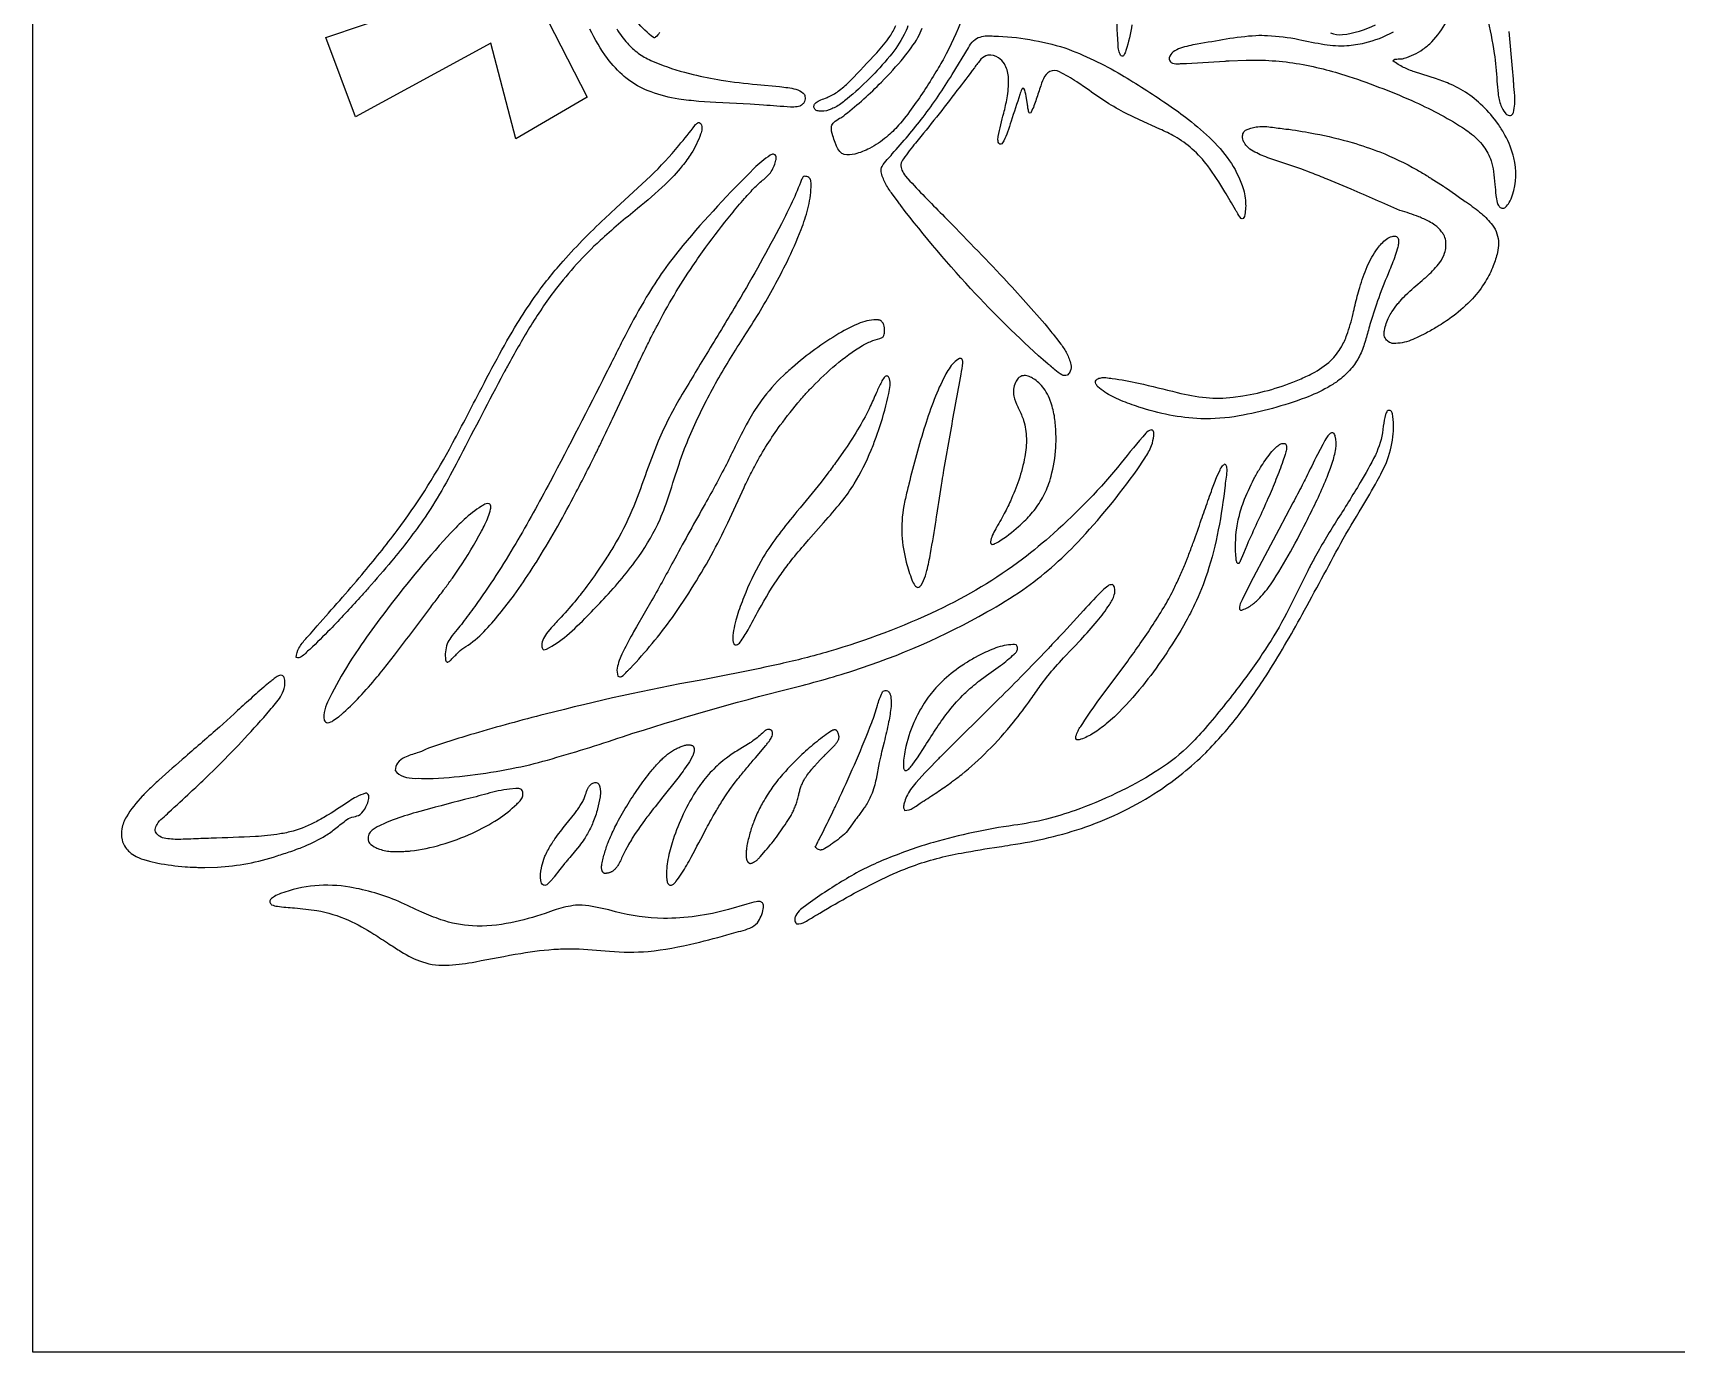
# Model space of a CAD drawing. Header units: millimetres. Extents: x 0 to 1000, y 0 to 780.
# Drawn here: x 0 to 333, y 0 to 267.4 of the extents above; entities that cross this region are included whole.
import ezdxf

# ---------------------------------------------------------------- set-up
doc = ezdxf.new("R2010")
doc.units = ezdxf.units.MM
doc.layers.add('Default', color=70, linetype='Continuous')

msp = doc.modelspace()

# ---------------------------------------------------------------- linework, layer by layer
at = {"layer": 'Default'}
for points in [[(0, 780), (1000, 780), (1000, 0), (0, 0)], [(163.06, 125.77), (163.03, 125.83), (162.99, 125.88), (162.95, 125.92), (162.91, 125.97), (162.87, 126), (162.83, 126.04), (162.78, 126.07), (162.74, 126.09), (162.69, 126.11), (162.64, 126.12), (162.61, 126.13), (162.53, 126.13), (162.46, 126.13), (162.38, 126.12), (162.3, 126.1), (162.23, 126.08), (162.15, 126.06), (162.08, 126.03), (162.01, 125.99), (161.94, 125.95), (161.88, 125.91), (161.2, 125.48), (160.8, 125.2), (160.41, 124.91), (160.02, 124.62), (159.63, 124.33), (159.24, 124.02), (158.86, 123.72), (158.48, 123.41), (158.1, 123.09), (157.72, 122.77), (157.34, 122.45), (156.96, 122.12), (156.59, 121.79), (156.22, 121.45), (155.85, 121.1), (155.48, 120.76), (155.12, 120.41), (154.75, 120.05), (154.61, 119.91), (154.2, 119.49), (153.78, 119.06), (153.37, 118.63), (152.96, 118.2), (152.8, 118.03), (152.51, 117.71), (152.22, 117.38), (151.93, 117.05), (151.65, 116.71), (151.36, 116.37), (151.08, 116.03), (150.81, 115.68), (150.53, 115.33), (150.26, 114.97), (150.24, 114.95), (150, 114.62), (149.76, 114.28), (149.53, 113.95), (149.29, 113.61), (149.07, 113.26), (148.84, 112.91), (148.62, 112.56), (148.39, 112.2), (148.18, 111.84), (147.96, 111.48), (147.95, 111.46), (147.78, 111.15), (147.61, 110.83), (147.45, 110.52), (147.29, 110.2), (147.13, 109.88), (146.98, 109.55), (146.82, 109.22), (146.68, 108.89), (146.53, 108.56), (146.39, 108.22), (146.25, 107.88), (146.12, 107.54), (146.02, 107.29), (145.91, 107), (145.8, 106.7), (145.7, 106.4), (145.6, 106.1), (145.5, 105.8), (145.41, 105.49), (145.32, 105.18), (145.23, 104.87), (145.15, 104.56), (145.07, 104.25), (144.99, 103.93), (144.92, 103.62), (144.85, 103.3), (144.79, 102.98), (144.73, 102.67), (144.69, 102.45), (144.66, 102.24), (144.63, 102.02), (144.61, 101.81), (144.58, 101.59), (144.57, 101.37), (144.55, 101.16), (144.54, 100.94), (144.54, 100.72), (144.54, 100.72), (144.54, 100.61), (144.54, 100.5), (144.55, 100.39), (144.56, 100.28), (144.58, 100.17), (144.6, 100.06), (144.62, 99.96), (144.65, 99.85), (144.68, 99.75), (144.7, 99.7), (144.73, 99.62), (144.76, 99.55), (144.8, 99.49), (144.84, 99.43), (144.88, 99.37), (144.92, 99.31), (144.97, 99.26), (145.02, 99.21), (145.07, 99.17), (145.12, 99.14), (145.18, 99.1), (145.23, 99.08), (145.28, 99.06), (145.38, 99.06), (145.47, 99.07), (145.56, 99.08), (145.65, 99.1), (145.74, 99.13), (145.83, 99.16), (145.92, 99.2), (146.01, 99.24), (146.1, 99.28), (146.19, 99.33), (146.21, 99.35), (146.33, 99.43), (146.46, 99.52), (146.58, 99.61), (146.71, 99.71), (146.83, 99.81), (146.94, 99.92), (147.06, 100.03), (147.17, 100.15), (147.29, 100.27), (147.39, 100.4), (147.4, 100.41), (148.5, 101.65), (148.82, 102.03), (149.14, 102.41), (149.45, 102.8), (149.76, 103.19), (150.07, 103.59), (150.38, 103.99), (150.68, 104.39), (150.98, 104.8), (151.28, 105.21), (151.58, 105.63), (151.87, 106.05), (152.16, 106.47), (152.45, 106.9), (152.73, 107.33), (153.01, 107.77), (153.28, 108.19), (153.41, 108.39), (153.53, 108.59), (153.65, 108.79), (153.76, 109), (153.88, 109.22), (153.99, 109.43), (154.09, 109.65), (154.2, 109.87), (154.3, 110.1), (154.39, 110.32), (154.49, 110.55), (154.58, 110.79), (154.67, 111.02), (154.75, 111.26), (154.83, 111.5), (154.91, 111.74), (154.98, 111.99), (155.05, 112.24), (155.12, 112.48), (155.18, 112.73), (155.18, 112.74), (155.22, 112.95), (155.26, 113.16), (155.31, 113.37), (155.36, 113.57), (155.41, 113.77), (155.47, 113.97), (155.53, 114.17), (155.59, 114.36), (155.66, 114.56), (155.73, 114.75), (155.8, 114.94), (155.88, 115.12), (155.96, 115.31), (156.05, 115.49), (156.13, 115.66), (156.22, 115.84), (156.32, 116.01), (156.41, 116.17), (156.51, 116.34), (156.61, 116.5), (156.7, 116.62), (156.88, 116.88), (157.07, 117.14), (157.26, 117.4), (157.45, 117.65), (157.65, 117.89), (157.84, 118.13), (158.04, 118.37), (158.24, 118.6), (158.45, 118.83), (158.66, 119.06), (158.76, 119.17), (159.85, 120.32), (160.01, 120.49), (160.17, 120.66), (160.33, 120.81), (160.41, 120.89), (160.53, 121.03), (160.66, 121.16), (160.79, 121.29), (160.92, 121.42), (160.96, 121.45), (162.18, 122.66), (162.29, 122.77), (162.39, 122.88), (162.5, 122.99), (162.6, 123.11), (162.7, 123.23), (162.8, 123.35), (162.89, 123.48), (162.98, 123.62), (163.07, 123.75), (163.16, 123.89), (163.24, 124.04), (163.27, 124.09), (163.3, 124.16), (163.32, 124.23), (163.34, 124.3), (163.35, 124.38), (163.37, 124.45), (163.37, 124.53), (163.38, 124.61), (163.38, 124.68), (163.38, 124.76), (163.37, 124.84), (163.36, 124.91), (163.35, 124.98), (163.32, 125.08), (163.3, 125.19), (163.27, 125.29), (163.23, 125.38), (163.2, 125.48), (163.16, 125.57), (163.11, 125.67), (163.07, 125.75)], [(116.25, 97.05), (116.2, 97.03), (116.14, 97.02), (116.09, 97.01), (116.04, 97), (115.99, 97.01), (115.93, 97.01), (115.88, 97.02), (115.83, 97.04), (115.78, 97.07), (115.73, 97.09), (115.68, 97.13), (115.64, 97.16), (115.59, 97.21), (115.55, 97.25), (115.51, 97.3), (115.47, 97.36), (115.44, 97.41), (115.41, 97.48), (115.38, 97.54), (115.38, 97.55), (115.35, 97.64), (115.32, 97.72), (115.3, 97.81), (115.29, 97.9), (115.27, 98), (115.26, 98.09), (115.25, 98.19), (115.25, 98.28), (115.25, 98.37), (115.26, 98.47), (115.27, 98.56), (115.28, 98.66), (115.29, 98.75), (115.31, 98.84), (115.32, 98.88), (115.38, 99.19), (115.45, 99.5), (115.52, 99.8), (115.59, 100.1), (115.66, 100.4), (115.74, 100.7), (115.82, 101), (115.91, 101.3), (115.99, 101.59), (116.09, 101.88), (116.18, 102.17), (116.28, 102.46), (116.38, 102.74), (116.49, 103.02), (116.6, 103.3), (116.76, 103.69), (116.92, 104.08), (117.08, 104.47), (117.25, 104.86), (117.42, 105.24), (117.6, 105.62), (117.78, 105.99), (117.96, 106.37), (118.14, 106.74), (118.33, 107.1), (118.43, 107.3), (118.7, 107.79), (118.97, 108.28), (119.24, 108.76), (119.51, 109.24), (119.79, 109.72), (120.07, 110.19), (120.35, 110.66), (120.64, 111.13), (120.93, 111.59), (121.22, 112.05), (121.52, 112.5), (121.81, 112.96), (122.11, 113.4), (122.42, 113.85), (122.72, 114.29), (123.03, 114.73), (123.34, 115.16), (123.65, 115.59), (123.97, 116.01), (124.29, 116.44), (124.61, 116.85), (124.93, 117.27), (125.26, 117.68), (125.33, 117.77), (125.54, 118.03), (125.75, 118.28), (125.96, 118.54), (126.17, 118.79), (126.39, 119.03), (126.61, 119.27), (126.83, 119.51), (127.06, 119.74), (127.28, 119.97), (127.51, 120.19), (127.69, 120.36), (127.88, 120.53), (128.07, 120.7), (128.26, 120.86), (128.45, 121.02), (128.64, 121.17), (128.84, 121.32), (129.04, 121.47), (129.24, 121.61), (129.44, 121.74), (129.64, 121.87), (129.84, 121.99), (130.05, 122.11), (130.25, 122.23), (130.36, 122.29), (130.56, 122.39), (130.77, 122.49), (130.98, 122.58), (131.18, 122.66), (131.39, 122.74), (131.6, 122.82), (131.81, 122.89), (132, 122.95), (132.11, 122.99), (132.22, 123.02), (132.34, 123.04), (132.45, 123.06), (132.56, 123.08), (132.67, 123.09), (132.79, 123.09), (132.9, 123.09), (133.01, 123.08), (133.13, 123.07), (133.24, 123.06), (133.35, 123.03), (133.46, 123), (133.58, 122.97), (133.69, 122.93), (133.71, 122.93), (133.75, 122.89), (133.79, 122.84), (133.83, 122.79), (133.87, 122.74), (133.9, 122.69), (133.93, 122.63), (133.96, 122.57), (133.98, 122.5), (134, 122.44), (134.02, 122.37), (134.03, 122.3), (134.04, 122.23), (134.05, 122.16), (134.05, 122.08), (134.05, 122.05), (134.03, 121.94), (134.02, 121.82), (134, 121.71), (133.98, 121.6), (133.95, 121.49), (133.92, 121.38), (133.89, 121.27), (133.85, 121.17), (133.81, 121.06), (133.77, 120.96), (133.72, 120.87), (133.67, 120.78), (133.66, 120.76), (133.05, 119.65), (132.8, 119.27), (132.54, 118.89), (132.29, 118.52), (132.03, 118.15), (131.77, 117.78), (131.51, 117.42), (131.24, 117.06), (130.97, 116.7), (130.7, 116.35), (130.43, 116.01), (127.69, 112.56), (126.09, 110.53), (125.81, 110.18), (125.52, 109.82), (125.25, 109.46), (124.97, 109.1), (124.89, 108.99), (124.68, 108.72), (124.46, 108.44), (124.25, 108.16), (124.04, 107.87), (124.01, 107.83), (123.74, 107.46), (123.47, 107.09), (123.2, 106.72), (122.93, 106.34), (122.72, 106.03), (122.09, 105.1), (121.47, 104.16), (121.29, 103.84), (121.1, 103.52), (120.92, 103.2), (120.73, 102.88), (120.69, 102.79), (120.14, 101.72), (119.33, 100.11), (119.2, 99.85), (119.08, 99.6), (118.94, 99.35), (118.81, 99.11), (118.67, 98.86), (118.53, 98.62), (118.48, 98.53), (118.4, 98.42), (118.33, 98.31), (118.25, 98.21), (118.16, 98.1), (118.08, 98.01), (117.99, 97.91), (117.9, 97.82), (117.81, 97.74), (117.72, 97.66), (117.62, 97.58), (117.52, 97.51), (117.43, 97.44), (117.32, 97.38), (117.22, 97.33), (117.12, 97.28), (117.02, 97.23), (116.91, 97.19), (116.8, 97.15), (116.7, 97.12), (116.59, 97.09), (116.48, 97.07), (116.37, 97.06), (116.26, 97.05)]]:
    msp.add_lwpolyline(points, close=True, dxfattribs=at)
for points in [[(107.85, 285.96, 0.004901), (107.51, 282.01, -0.002714), (107.14, 278.04, -0.001975), (108.88, 271.94, -0.016941), (109.12, 271.23), (104.37, 269.91), (112.37, 254.36), (97.88, 245.92), (92.81, 265.33), (65.41, 250.39), (59.39, 266.45), (89.88, 276.82), (81.8, 295.21), (96.29, 302.02), (101.92, 282.3)], [(201.58, 252.89), (201.32, 254.56, 0.054003), (200.86, 256.14, 0.327702), (200.5, 256.05, 0.049969), (200.44, 255.97, 0.056741), (200.05, 254.89, 0.008587), (198.27, 249.48, -0.010571), (197.55, 247.29, -0.034501), (196.77, 245.52, -0.020786), (196.51, 245.1, -0.151836), (196.16, 244.82, -0.266908), (195.77, 245.01, -0.11452), (195.61, 245.5, -0.099046), (195.65, 246.38, -0.017962), (196.77, 251.11, 0.016248), (197.45, 254.2, 0.050027), (197.75, 257.92, 0.094309), (197.21, 260.5, 0.070531), (196.89, 261.1, 0.100625), (195.69, 262.32, 0.18764), (193.55, 262.84, 0.141202), (192.15, 262.03, 0.035667), (190.81, 260.32, -0.008769), (187.28, 255.69, -0.011557), (178.87, 245.07, 0.02138), (176.45, 241.88, 0.144638), (175.94, 240.73, 0.135242), (176.14, 239.54, 0.059788), (176.88, 238.36), (177.75, 237.36, 0.008965), (184.77, 230.11, -0.00608), (196.76, 217.65, -0.010803), (205.61, 207.76, 0.009858), (207.48, 205.45), (208.36, 204.31, -0.031103), (209.54, 202.41, -0.055304), (210.38, 200.19, -0.134836), (210.25, 198.82, -0.13128), (209.76, 198.11), (209.65, 198.02, -0.202374), (208.56, 198.07, -0.070932), (207.12, 199.09, 0.009267), (206.2, 199.92, 0.027215), (205.74, 200.26, -0.024737), (191.04, 214.53, -0.023853), (175.9, 232.37, 0.030567), (175.34, 233.16), (174.02, 234.94, -0.033551), (172.74, 237, -0.056648), (171.9, 239.23, -0.124012), (172.12, 240.34, -0.084352), (173.15, 241.71, 0.040246), (174.18, 242.87, 0.017682), (180.41, 250.32, 0.029573), (186.28, 258.92), (189.6, 264.38, -0.09326), (190.65, 265.79, -0.120453), (191.97, 266.55, -0.108092), (194.79, 266.75, -0.068537), (209.12, 264.34, -0.047632), (220.61, 258.89, -0.015087), (229.75, 253.06, -0.010061), (233.58, 250.31, -0.025414), (238.44, 246.2, -0.047389), (242.53, 241.47, -0.061765), (245.1, 236.48, -0.066108), (245.78, 233.02, -0.073158), (245.53, 230.2, -0.117699), (245.32, 229.77, -0.387742), (244.86, 229.79, -0.055558), (244.06, 231, 0.022651), (243.72, 231.54, 0.001301), (241.58, 235.19, 0.023776), (238.12, 240.41, 0.048465), (234.96, 243.85, 0.0554), (231.41, 246.41, 0.014478), (228.41, 247.89), (224.25, 249.79), (221.58, 251.07, -0.022319), (217.58, 253.34, -0.012688), (213.56, 256.12), (211.56, 257.47, 0.034238), (208.06, 259.47, 0.266264), (206.11, 259.53, 0.087864), (205.35, 258.92, 0.098061), (204.42, 257.2, 0.023763), (204.27, 256.65, 0.009761), (203.36, 253.94, -0.037314), (202.33, 251.33, -0.181271), (202.11, 251.13, -0.312169), (201.85, 251.33, -0.040476), (201.68, 252.15, 0.001554)], [(53.37, 140.8, -0.110059), (53.92, 142.7, -0.052976), (55.32, 144.58, -0.014186), (56.27, 145.59, 0.036459), (57.62, 147.22, 0.007877), (66.67, 157.57, 0.012967), (73.85, 166.55, 0.034014), (84.41, 183.01, 0.006513), (90.02, 193.67, -0.002447), (94.07, 201.34, -0.014786), (98.17, 208.48, -0.013721), (101.48, 213.55, -0.028657), (106.97, 220.55, -0.024805), (115.92, 229.79), (118.23, 231.96), (125.19, 238.37, 0.029897), (130.94, 244.58, 0.006398), (134.19, 248.65, -0.126325), (134.69, 249.12, -0.166546), (135.02, 249.21, -0.233132), (135.42, 248.89, -0.137755), (135.6, 247.92, -0.096473), (135.34, 246.88, -0.052001), (133.44, 242.95, -0.026147), (131.62, 240.43, -0.039984), (128.12, 236.68, -0.01853), (122.55, 231.79, 0.01326), (114.95, 225.29, 0.04392), (105.88, 215.33, 0.023709), (100.68, 207.67, 0.011324), (96.16, 199.82, -0.008364), (95.49, 198.58), (95.4, 198.4, 0.003734), (86.61, 181.52, -0.00911), (83.32, 175.45, -0.021794), (79.49, 169.25, -0.022631), (72.68, 160.31, -0.008653), (68.04, 154.9, -0.011332), (66.29, 152.97, -0.009557), (60.24, 146.49, -0.009725), (56.14, 142.44, 0.050478), (55.25, 141.62, -0.049027), (54.37, 140.9, -0.245083)], [(280.86, 230.12, 0.02744), (277.07, 231.39, 0.002813), (267.16, 235.72), (262.34, 237.73, 0.007917), (259.05, 239.03), (256.97, 239.85, 0.009118), (256.18, 240.13), (251.53, 241.65, -0.002974), (249.88, 242.24, -0.039947), (246.96, 243.62, -0.098411), (245.82, 244.66, -0.034982), (245.44, 245.27, -0.114376), (245.16, 246.49, -0.12054), (245.43, 247.3, -0.107683), (245.77, 247.65, -0.09489), (247.93, 248.34, -0.064092), (250.84, 248.31, -0.003167), (253.95, 247.89, 0.021524), (254.56, 247.85, -0.008097), (259.88, 246.95, -0.024842), (267.38, 245.15, -0.020372), (273.01, 243.25, -0.033505), (280.53, 239.61, -0.013238), (282.7, 238.32, -0.015905), (283.41, 237.89), (285.88, 236.3, -0.026263), (286.49, 235.89), (288.31, 234.64, 0.013291), (290.58, 233.05, -0.025654), (293.57, 230.77, -0.045538), (295.83, 228.43, -0.087571), (296.73, 226.65, -0.133444), (296.83, 222.86, -0.031085), (295.98, 220.2, -0.048431), (294.4, 217.03, -0.045531), (291.77, 213.5), (291.77, 213.5, -0.040803), (287.85, 210, -0.024998), (285.04, 208.07), (284.62, 207.81, -0.004358), (282.4, 206.56), (280.82, 205.77, -0.013825), (279.27, 205.09, -0.090836), (275.75, 204.42, -0.149955), (274.69, 204.81, -0.02745), (274.34, 205.13, -0.127852), (273.89, 206.04, -0.106853), (273.9, 207.1, -0.063405), (274.83, 209.79, -0.03205), (275.43, 210.83, -0.026242), (276.52, 212.34, -0.030626), (277.11, 213.03, -0.031521), (278.28, 214.28, -0.022386), (281.55, 217.19, -0.017593), (282.15, 217.72, 0.018719), (282.7, 218.22, 0.040425), (285.17, 220.87, 0.083624), (286.1, 222.74, 0.054853), (286.37, 223.99, 0.062795), (286.33, 225.29, 0.083282), (285.93, 226.45, 0.046576), (285.5, 227.08, 0.062773), (284.14, 228.42, 0.039574), (282.96, 229.15, 0.030292)], [(83.65, 140.34, 0.16403), (83.79, 139.97, 0.421113), (84.2, 139.92, 0.099793), (84.75, 140.34, 0.00214), (86.25, 141.86, -0.078809), (87.74, 142.99, 0.059736), (91.4, 145.99, 0.031022), (97.53, 153.44, 0.013116), (101.21, 158.81, -0.008011), (102.04, 160.11, 0.017582), (109.56, 173.26, 0.006574), (114.12, 182.19, -0.004625), (115.34, 184.66, -0.001746), (117.49, 189.17), (122.47, 199.83, -0.014958), (123.1, 201.15, -0.016986), (123.65, 202.31, -0.017944), (124.14, 203.32, -0.018274), (124.57, 204.2, -0.009873), (126.11, 207.25, -0.021495), (126.5, 208, -0.029002), (133.75, 220.17, -0.007995), (136.38, 223.93, -0.013553), (141.58, 230.67, -0.010843), (144.23, 233.82, -0.010963), (146.35, 236.12, -0.032237), (148.12, 237.7, 0.016083), (149.28, 238.8, 0.094256), (150.44, 241.06, -0.019799), (150.58, 241.56, 0.094375), (150.62, 242.24, 0.145223), (150.41, 242.65, 0.212603), (150.09, 242.79, 0.182297), (149.45, 242.58, 0.045813), (146.15, 239.91, 0.023816), (131.74, 224.28, 0.038263), (124.32, 213.81, 0.013345), (120.29, 206.52, 0.002395), (116.21, 198.46, -0.004975), (104.83, 176.41, -0.010829), (97.85, 163.9, -0.024361), (89.55, 151.15, -0.007108), (87.11, 147.87, -0.021731), (85.99, 146.45, 0.018833), (84.7, 144.84, 0.048585), (83.97, 143.55, 0.117466)], [(156.27, 238.31, 0.199469), (156.18, 238.29, 0.081901), (155.81, 237.67, -0.027794), (151.72, 228.68, -0.012583), (142.88, 212.86, -0.003491), (136.92, 202.97, 0.000799), (131.6, 194.14, 0.032479), (126.74, 184.64, 0.013105), (124.08, 177.62, -0.013373), (121.42, 170.6, -0.035023), (117.73, 163.35, -0.011475), (116.1, 160.78), (114.16, 157.89, -0.012891), (111.13, 153.73, 0.006932), (110.2, 152.56, -0.018471), (107.04, 148.99, 0.005275), (105.06, 146.8), (104.1, 145.64, 0.07113), (103.32, 144.3, 0.119497), (103.18, 142.96, 0.190498), (103.32, 142.5, 0.230065), (103.57, 142.37, 0.13445), (104.13, 142.5, 0.057397), (108.22, 145.27, 0.024093), (112.37, 149.19, 0.008905), (115.71, 152.7, 0.0331), (122.81, 161.27, 0.050285), (127.1, 168.84, 0.026293), (128.97, 173.78, -0.002892), (131.02, 180.18, -0.009436), (132.07, 183.12, -0.023834), (136.5, 192.85, -0.021827), (141.73, 202.01, -0.002655), (144.52, 206.39, 0.008933), (147.46, 211.12, 0.018884), (152.84, 221.01, 0.020811), (155.72, 227.55, 0.026666), (157.06, 231.71, 0.047883), (157.73, 236.15, 0.039415), (157.68, 237.26, 0.128924), (157.41, 237.93, 0.177041), (157.04, 238.2, 0.125205)], [(276.38, 226.14, -0.16088), (276.74, 225.52, -0.057611), (276.78, 224.9, -0.063475), (276.62, 223.97), (276.25, 222.68, -0.015367), (274.96, 219.28, 0.012812), (272.75, 213.67, 0.012854), (271.08, 208.67, 0.007937), (270.67, 207.16, -0.007241), (269.84, 204.3, -0.04518), (268.69, 201.53, -0.057644), (266.86, 198.97, -0.044558), (264.41, 196.8, -0.034211), (262.42, 195.53, -0.039907), (257.89, 193.43, -0.044409), (244.46, 189.75, -0.047754), (236.68, 189.16, -0.066612), (224.15, 191.55, -0.01907), (220.52, 192.89, -0.015125), (218.79, 193.66, -0.064918), (215.85, 195.66, -0.067412), (215.41, 196.29, -0.17065), (215.38, 196.83, -0.13575), (215.67, 197.18, -0.10478), (216.5, 197.48, -0.057175), (217.47, 197.51, 0.00875), (218.77, 197.34, -0.024506), (224.08, 196.39, -0.009764), (231.93, 194.49, 0.033355), (237.79, 193.47, 0.055716), (243.23, 193.53), (245.22, 193.81, 0.060342), (256.71, 197.16, 0.013333), (259.29, 198.35, 0.06865), (263.05, 201, 0.074098), (265.2, 203.75, 0.044062), (266.3, 206.16, 0.031662), (267.56, 210.48, 0.007587), (267.97, 212.22, -0.016132), (268.91, 215.8, -0.028139), (270.42, 220.02, -0.054061), (272.48, 223.68, -0.065163), (274.34, 225.59, -0.124238), (275.47, 226.14, -0.100001)], [(172.6, 207.04, 0.116348), (172.46, 208.2, 0.107422), (172.08, 208.85, 0.148846), (171.53, 209.18, 0.038658), (171.39, 209.2, 0.112504), (167.7, 208.6, 0.041297), (163.36, 206.44, 0.042871), (153.93, 199.59, 0.008284), (152.11, 197.97, 0.046928), (147.62, 192.84, 0.025396), (145.29, 189.25, 0.010961), (142.55, 183.97, 0.002337), (140.83, 180.48, -0.012191), (136.25, 171.95, 0.005297), (130.1, 160.82, -0.003715), (125.46, 152.41), (122.34, 147.01, 0.011263), (121.57, 145.65, 0.017231), (119.38, 141.45), (118.85, 140.15, 0.050021), (118.42, 138.61, 0.129082), (118.57, 137.03, 0.302963), (119.31, 136.95, 0.081063), (120.39, 137.94, 0.012048), (120.78, 138.36, -0.057848), (121.12, 138.65, 0.034424), (129.6, 148.92, 0.030786), (137.93, 162.33, 0.017159), (141.23, 168.95), (144.13, 175.23, -0.00727), (145.64, 178.32, -0.017378), (146.43, 179.83, -0.033345), (151.48, 187.86, -0.018007), (155.56, 193.01, -0.008237), (156.51, 194.08, -0.018289), (157.98, 195.67, -0.024573), (162.72, 200.14, -0.036084), (168.12, 204.03, -0.045128), (170.22, 205.01, -0.008316), (172.1, 205.62, 0.185304), (172.48, 206.05, 0.115269)], [(187.81, 201.36, 0.089894), (186.64, 200.53, 0.037434), (185.68, 199.32, 0.031749), (184.86, 197.93, 0.027281), (182.69, 193.11, 0.018497), (180.82, 187.78, 0.015942), (177.52, 175.94, 0.000954), (176.83, 173.02, 0.014905), (176.54, 171.51, 0.060096), (176.11, 165.57, 0.043008), (177, 160.12, 0.031541), (178.17, 156.5, 0.056475), (178.75, 155.4, 0.114835), (179.08, 155.08, 0.079271), (179.3, 154.99, 0.212831), (179.75, 155.15, 0.052684), (180, 155.48, 0.065612), (180.9, 157.37, 0.019311), (181.19, 158.41, 0.017539), (181.92, 161.89, 0.008509), (183.04, 168.64, 0.010022), (183.19, 169.63, -0.003485), (184.28, 176.56, -0.006543), (184.65, 178.79), (186.02, 186.61, -0.000821), (188.13, 198.19, 0.021906), (188.44, 200.5, 0.159395), (188.37, 201.16, 0.190116), (188.15, 201.4, 0.267956)], [(173.47, 197.56, 0.127375), (173.27, 197.79, 0.166587), (173.02, 197.85, 0.146091), (172.53, 197.54, 0.051659), (171.96, 196.62, 0.008917), (170.97, 194.5, 0.001801), (169.71, 191.72, -0.026931), (167.49, 187.5, -0.017491), (164.63, 183.01), (162.89, 180.54, -0.004227), (161.11, 178.12), (159.75, 176.36, -0.006889), (154.86, 170.39, 0.011882), (151.22, 165.8, 0.022552), (148.02, 161.11, 0.036837), (144.47, 153.99, 0.017227), (143.04, 150.15, 0.002685), (142.49, 148.33, 0.025723), (142.01, 146.27, 0.054818), (141.89, 144.22, 0.122938), (142.04, 143.64, 0.14289), (142.16, 143.5, 0.215238), (142.59, 143.37, 0.109187), (143.04, 143.58, 0.06428), (143.34, 143.89, 0.03196), (144.95, 146.4, 0.001407), (147.16, 150.47, -0.027057), (151.39, 157.35, -0.013372), (153.34, 160, -0.01502), (156.22, 163.5), (157.22, 164.66), (160.25, 168.1, 0.012863), (163.84, 172.3, 0.028989), (166.46, 175.99, 0.038444), (169.89, 182.8, 0.012884), (170.89, 185.42), (171.64, 187.58, 0.029747), (173.49, 194.32, 0.019979), (173.74, 195.94, 0.117478), (173.6, 197.27, 0.033512)], [(194.1, 164.25, 0.134921), (194.15, 163.92, 0.122248), (194.26, 163.77, 0.182479), (194.42, 163.71, 0.129798), (195.16, 163.97, -0.04749), (195.71, 164.26, 0.042574), (199.78, 167.33, 0.023358), (202.04, 169.56, 0.046174), (204.17, 172.4, 0.046919), (205.75, 175.62, 0.022728), (206.36, 177.52, 0.051554), (207.31, 183.32, 0.024019), (207.34, 186.39, 0.025854), (207.08, 189.37, 0.046467), (206.33, 192.51, 0.013034), (206.04, 193.29, 0.045505), (205.13, 194.97, 0.0454), (204.15, 196.19, 0.051914), (203.04, 197.13, 0.021725), (202.57, 197.43, 0.057559), (201.72, 197.8, 0.040484), (201.16, 197.92, 0.141316), (200.23, 197.76, 0.070349), (199.72, 197.41, 0.081072), (199.13, 196.56, 0.082095), (198.75, 195.16, 0.074219), (198.81, 193.77, 0.044942), (199.61, 191.59, 0.010878), (199.83, 191.14, -0.035085), (200.78, 188.84, -0.067031), (201.36, 185.2, -0.055194), (201.05, 181.49, -0.036613), (199.8, 176.76, -0.019803), (198.11, 172.48, -0.01736), (196.68, 169.59, -0.001376), (195.76, 167.92, -0.006198), (195.52, 167.52, -0.015555), (195.13, 166.84, 0.021375), (194.45, 165.49, 0.0672)], [(154.41, 87.91, 0.169419), (154.63, 86.98, 0.058999), (154.78, 86.81, 0.133482), (156.54, 87.24, 0.019106), (158.5, 88.44, -0.024696), (159.5, 88.98, -0.023234), (172.05, 95.86, -0.024803), (178.28, 98.52, -0.042139), (188.18, 101.15, -0.011672), (195.82, 102.43, 0.013211), (198.16, 102.8, 0.047966), (213.43, 106.48, 0.060007), (228.07, 113.7, 0.047736), (237.69, 121.49, 0.03243), (244.45, 129.23, 0.022572), (249.92, 137.08, 0.016565), (257.26, 149.5, 0.001919), (265.06, 163.94, -0.013725), (269.34, 171.19, 0.01138), (272.47, 176.6, 0.015248), (274.32, 180.29, 0.062004), (275.64, 185.51, 0.067483), (275.55, 190.19, 0.177021), (275.23, 190.76, 0.395327), (274.49, 190.71, 0.135217), (274.15, 190.02, 0.041331), (273.69, 187.69, -0.075772), (272.36, 182.42, -0.010841), (272.08, 181.8, -0.021135), (269.03, 176.26, -0.006032), (264.2, 168.46, 0.014138), (259.68, 160.85, 0.007949), (258.37, 158.37, -0.003258), (254.05, 149.73, -0.027885), (249.81, 142.49, -0.018903), (244.39, 134.86, -0.016483), (237.12, 125.88, -0.021612), (233.84, 122.45, -0.05017), (227.47, 117.59, -0.054028), (211.25, 109.81, -0.019747), (205.45, 108.02, -0.025794), (198.81, 106.79, 0.033569), (182.5, 103.31, 0.025465), (173.22, 100.06, 0.042691), (164.9, 95.96, 0.020707), (157.11, 90.89), (155.59, 89.7, 0.112439), (154.61, 88.47, 0.042758)], [(227.18, 185.74, 0.131649), (227.11, 186.62, 0.306919), (226.61, 186.91, 0.18936), (225.57, 186.23, 0.012258), (220.58, 180.24, -0.039635), (206.88, 165.95, -0.0182), (200.55, 160.72, -0.051033), (183.3, 150.33, -0.039959), (161.33, 142.01, -0.016161), (151.41, 139.47, -0.00988), (135.07, 136.16, 0.01841), (103.86, 129.3, 0.010058), (89.4, 125.35, 0.012299), (79.59, 122.17, -0.07047), (77.91, 121.46, 0.040225), (75.33, 120.53, 0.124099), (73.92, 119.4, 0.134165), (73.44, 117.87, 0.127776), (75.11, 116.67, 0.090924), (77.5, 116.29, -0.023634), (80.06, 116.24, 0.040133), (97.06, 118.3, 0.024111), (104.27, 120.01, 0.012771), (119.52, 124.74, -0.017351), (153.49, 134.53, 0.016601), (166.19, 138.09, 0.050599), (193.36, 150.03, 0.026684), (200.62, 154.53, 0.052505), (211.77, 164.18, 0.034263), (223.8, 178.85), (225.37, 181.19, 0.058329), (226.73, 183.78, 0.058064)], [(253.72, 184.17, -0.141768), (253.94, 184.02, -0.115374), (254.09, 183.67, -0.089217), (254.01, 182.71, 0.002227), (253.73, 181.7), (253.35, 180.58, -0.011322), (251.94, 176.87, -0.007923), (250.32, 173.02, -0.002846), (246.33, 164.24, 0.008151), (246, 163.48), (245.35, 161.9), (244.69, 160.34, -0.082555), (244.49, 159.96), (244.46, 159.91, -0.176699), (244.3, 159.85, -0.192612), (244.11, 159.93, -0.127026), (243.98, 160.16, -0.093278), (243.86, 160.85, -0.060347), (244, 167.03, -0.017082), (244.3, 168.68, -0.034161), (245.36, 172.29, -0.033055), (247.48, 176.98, -0.012622), (248.57, 178.9, -0.010987), (249.48, 180.35, -0.046188), (251.74, 183.21, -0.055435), (252.49, 183.84, -0.004323), (252.68, 183.96, -0.096541), (253.25, 184.17, -0.078671)], [(263.9, 185.77, 0.11911), (263.71, 186.16, 0.138899), (263.46, 186.34), (263.44, 186.35, 0.150626), (262.91, 186.19, 0.072068), (262.64, 185.93, 0.061612), (262.03, 185.08, 0.016584), (261.4, 183.96), (260.33, 181.93, 0.0007), (258.04, 177.27, -0.008084), (257.26, 175.73, -0.006783), (255.38, 172.11), (252.53, 166.73), (249.66, 161.37), (247.32, 156.95), (246.17, 154.72), (245.06, 152.45, 0.049712), (244.62, 151.4), (244.52, 150.98, 0.066371), (244.53, 150.62, 0.16275), (244.66, 150.43, 0.225547), (244.83, 150.38, 0.128056), (245.17, 150.46, 0.072373), (247.16, 151.54, 0.029493), (247.99, 152.24, 0.045442), (250.4, 154.97, 0.026471), (254.43, 161.39, 0.01149), (258.05, 168.24, 0.00304), (260.03, 172.25, 0.008993), (261.97, 176.52, 0.012552), (262.61, 178.14), (262.99, 179.16), (263.35, 180.2, 0.037462), (264.04, 183.09, 0.096597), (263.93, 185.64, 0.008823)], [(241.67, 180.03, -0.128991), (241.95, 178.97, -0.048033), (241.82, 177.33, 0.031097), (241.63, 175.69, -0.019474), (240.25, 166.67, -0.028701), (238.03, 157.99, -0.030252), (235.44, 151.52, -0.01676), (233.69, 148.12, -0.024493), (229.2, 140.89, -0.02111), (224.86, 135, -0.029696), (219.42, 129), (219.2, 128.79), (217.54, 127.34, -0.031841), (214.94, 125.45, -0.061112), (212.38, 124.21, -0.026128), (212.06, 124.11, -0.082252), (211.72, 124.1, -0.235955), (211.48, 124.2, -0.266188), (211.4, 124.85, -0.059886), (211.82, 125.91, -0.055693), (212.37, 126.82, -0.012564), (215.73, 131.72), (221.88, 140.06, 0.003002), (224.44, 143.62, 0.01994), (229.48, 151.42, 0.021438), (231.29, 154.81, 0.009495), (232.45, 157.29, 0.001634), (233.5, 159.72, -0.010836), (233.8, 160.45, -0.013622), (234.06, 161.11, -0.001157), (235.01, 163.62, 0.024876), (235.21, 164.16, 0.004377), (236.8, 168.67, 0.002778), (237.46, 170.57, -0.000967), (238.84, 174.46, -0.006354), (239.9, 177.25), (240.61, 178.86, -0.09201), (241.11, 179.62, -0.104058)], [(92.75, 170.84, 0.156478), (92.75, 171.65, 0.119866), (92.58, 171.87, 0.111868), (92.42, 171.95, 0.180196), (91.39, 171.75, -0.016239), (90.93, 171.46, 0.048097), (87.41, 168.74, 0.004052), (86.09, 167.46, 0.004899), (84.63, 165.96), (83.2, 164.42, 0.022069), (70.34, 148.63, 0.011866), (66.04, 142.6), (64.6, 140.43, 0.024433), (60.58, 133.52), (59.99, 132.28, 0.046105), (59.14, 130.16, 0.106443), (59.01, 128.08, 0.112232), (59.32, 127.72, 0.179737), (59.79, 127.58, 0.139037), (60.88, 128.01), (61.94, 128.76, 0.026669), (62.46, 129.19, 0.03221), (66.22, 132.82, 0.015625), (69.76, 136.85, 0.014825), (71.05, 138.43), (73.28, 141.25, 0.003923), (79.84, 149.91, -0.008718), (81.5, 152.12, 0.001813), (83.21, 154.41, 0.034441), (83.62, 154.96, 0.010948), (85.03, 156.9), (86.41, 158.89, 0.027056), (90.92, 166.39, 0.005283), (91.63, 167.78, 0.017005), (92.3, 169.29, 0.044292)], [(177.05, 112.59, 0.023108), (176.58, 111.26, 0.073222), (176.47, 110.49, 0.133775), (176.63, 109.89, 0.037342), (176.71, 109.78, 0.1324), (178.41, 110.29, 0.02392), (178.73, 110.5, 0.024871), (179.82, 111.27, -0.020933), (180.62, 111.76, 0.00368), (183.57, 113.69, 0.01239), (186.2, 115.55, 0.013947), (187.02, 116.16, 0.0176), (188.24, 117.11, 0.0267), (193.5, 121.84, 0.025686), (198.77, 127.7, 0.017519), (202.26, 132.36, -0.002449), (204.18, 135.04), (205.71, 137.07, -0.019361), (208.88, 140.69), (210.68, 142.59, -0.075744), (210.89, 142.81), (212.36, 144.37, 0.012127), (215.73, 148.18, 0.025247), (218.18, 151.47, 0.027116), (218.75, 152.42, 0.041877), (219.17, 153.48, 0.12008), (219.21, 154.95, 0.129335), (218.99, 155.38, 0.152552), (218.72, 155.56, 0.166448), (217.91, 155.31), (217.83, 155.25), (217.04, 154.62, 0.016338), (212.91, 150.32), (208.87, 145.87, 0.004894), (207.57, 144.48, -0.007608), (206.54, 143.4, -0.020662), (205.88, 142.7), (200.86, 137.51, -0.002395), (195.8, 132.39), (184.17, 120.89, 0.014229), (183.55, 120.26), (181.39, 118.03), (180.85, 117.46), (178.98, 115.39, 0.025047), (177.89, 114.04, 0.041359)], [(176.43, 118.67, 0.102291), (176.59, 118.1, 0.142611), (176.75, 117.91, 0.258134), (177.03, 117.88, 0.108482), (177.5, 118.17, 0.046039), (178.19, 118.96), (178.83, 119.82), (179.26, 120.46), (180.84, 122.89, -0.00349), (183.19, 126.53, -0.020841), (185.68, 130.01, -0.030646), (188.84, 133.48, -0.018259), (190.56, 135.05, -0.007591), (191.25, 135.61, -0.018532), (191.74, 136), (193.26, 137.14), (196.12, 139.2, 0.036527), (198.9, 141.47, 0.071489), (199.34, 141.95, 0.104927), (199.56, 142.59, 0.127514), (199.5, 143.04, 0.122914), (199.34, 143.28, 0.086145), (199.19, 143.37, 0.159958), (198.63, 143.42, 0.076545), (195.17, 142.72, 0.025919), (191.84, 141.27), (190.67, 140.63, 0.008473), (188.66, 139.39, 0.0422), (184.71, 136.32, 0.018294), (183, 134.61, 0.041901), (180.65, 131.56, 0.04018), (178.56, 127.62, 0.049875), (176.77, 122.06, 0.052614)], [(67.95, 111.66, 0.137362), (68.06, 112.8, 0.169331), (67.84, 113.19, 0.310454), (67.44, 113.26, 0.059694), (65.55, 112.5, 0.033123), (64.2, 111.69, -0.004695), (59.88, 108.92, 0.0059), (58.68, 108.21, 0.004486), (57.53, 107.58, -0.055379), (52.74, 105.62, -0.031499), (50.06, 105.03, -0.025384), (45.09, 104.5, -0.004868), (36.13, 104.14, 0.011239), (34.06, 104.08, -0.00365), (29.98, 103.92, -0.038602), (26.96, 104.09, -0.074935), (25.68, 104.55, -0.091495), (25.1, 105.07, -0.115154), (24.77, 105.92, -0.08906), (25.16, 106.97, -0.080815), (26.28, 108.25, 0.039552), (27.56, 109.43, 0.002099), (31.96, 113.49, 0.007691), (34.77, 116.14), (37.56, 118.85, 0.018447), (48.05, 130.11, -0.009939), (49.17, 131.46, 0.033338), (50.19, 132.83, 0.065661), (50.94, 134.51, 0.039554), (51.09, 135.64, 0.095746), (50.91, 136.77, 0.154465), (50.51, 137.13, 0.194066), (50.01, 137.14, 0.107257), (49.1, 136.64, 0.013643), (48.45, 136.12, -0.039709), (48.09, 135.89, 0.017994), (46.79, 134.78, 0.005748), (43.7, 132.03, 0.007025), (40.77, 129.35), (37.84, 126.7, -0.002749), (30.91, 120.69, 0.005377), (25.54, 115.94, 0.002121), (23.37, 113.88, -0.010948), (22.86, 113.38, -0.009763), (22.17, 112.68, 0.054586), (18.96, 108.51, 0.090595), (18.04, 106.09, 0.109888), (18.07, 103.86, 0.086929), (18.8, 102.25, 0.06656), (19.57, 101.37, 0.072652), (20.96, 100.43, 0.023399), (21.41, 100.24, 0.043582), (22.5, 99.84), (23.61, 99.5), (25.32, 99.12, 0.031045), (30.87, 98.39, 0.014753), (32.87, 98.28, 0.019782), (34.01, 98.26, 0.021579), (34.86, 98.25), (37.41, 98.29, 0.064634), (49.53, 100.58, 0.002452), (52.27, 101.5, 0.017468), (53.82, 102.06, 0.023275), (55.12, 102.58, 0.039058), (59.32, 104.68, 0.039333), (61.39, 106.17, -0.021922), (63.66, 107.94, -0.11333), (65.04, 108.49, 0.077209), (66.3, 108.94, 0.091842), (67.49, 110.49, 0.044955)], [(158.56, 102.36, 0.022724), (159, 103.23, -0.006538), (159.45, 104.1), (160.07, 105.33, 0.000321), (162.41, 110.09, 0.004422), (162.73, 110.77, 0.012133), (163.51, 112.42, 0.018071), (170.01, 127.62, 0.028358), (171.17, 131.1, -0.038316), (172.1, 133.64, -0.087544), (172.36, 133.94, -0.136489), (172.74, 134.13, -0.183141), (173.26, 134.01, -0.114679), (173.63, 133.61, -0.02908), (173.71, 133.45, -0.099492), (173.92, 130.84, -0.026253), (173.44, 127.72, -0.011716), (172.51, 123.63), (172.02, 121.59, 0.015684), (171.78, 120.57), (171.55, 119.54), (170.88, 116.13, -0.018757), (170.52, 114.6, -0.044594), (169.92, 112.87, -0.041868), (168.73, 110.69, -0.009888), (168.43, 110.26), (167.38, 108.78, -0.011592), (166.73, 107.93), (165.65, 106.4, -0.043676), (164.49, 105.01, -0.033453), (161.68, 102.82, -0.004648), (161.29, 102.56), (160.48, 102.05, -0.105361), (159.78, 101.78, -0.024287), (159.62, 101.77, -0.118307), (158.87, 102.07, -0.02331), (158.72, 102.19, -0.011644), (158.54, 102.32)], [(148.86, 126.19, 0.189031), (148.52, 126.06, -0.078881), (148.43, 125.99, 0.065036), (148.27, 125.83, -0.085759), (148.14, 125.72, -0.040018), (145.92, 123.87, -0.010119), (145.35, 123.5), (142.95, 122.02, 0.019738), (141.75, 121.25), (140.58, 120.42, 0.041917), (137.64, 117.84, 0.037383), (135.01, 114.64, 0.014932), (134.29, 113.57, 0.034205), (131.51, 108.38, 0.028113), (129.55, 103.25, 0.03282), (128.62, 99.39, 0.062707), (128.48, 95.81, 0.102113), (128.63, 95.11, 0.026766), (128.71, 94.97, 0.102858), (128.96, 94.73, 0.263807), (129.58, 94.72, 0.102879), (130.11, 95.1, 0.044639), (130.34, 95.4, 0.017918), (131.55, 97.11, 0.017891), (133.43, 100.33, 0.003007), (136.52, 106.18, -0.008636), (137.46, 107.87, -0.014042), (138.36, 109.47, -0.013638), (139.77, 111.8), (140.5, 112.93), (141.26, 114.03), (142.13, 115.22), (142.9, 116.22, -0.003138), (144.73, 118.46, -0.007617), (146.43, 120.44), (148.56, 122.94, -0.022611), (149.01, 123.56, 0.049044), (149.36, 124.03, 0.055936), (149.82, 124.86, 0.167467), (149.86, 125.79, 0.024707), (149.82, 125.9, 0.09901), (149.51, 126.12, 0.050871), (149.36, 126.17, 0.022185)], [(68.21, 103.17, 0.064264), (69.54, 102.25, 0.04567), (70.25, 101.95, 0.074482), (72.83, 101.47), (74.27, 101.46), (74.99, 101.48, 0.066272), (75.17, 101.49, -0.020286), (75.71, 101.51, 0.021285), (76.56, 101.59, 0.04186), (82.75, 102.86, 0.036372), (89.09, 105.2, 0.034286), (94.28, 108.04, 0.049038), (98.06, 111.08, 0.004556), (98.41, 111.43, 0.092372), (99.04, 112.15, 0.10734), (99.32, 113.01, 0.120355), (99.23, 113.67, 0.113865), (99, 114.01, 0.095873), (98.72, 114.17, 0.14833), (97.9, 114.24), (96.6, 114.13, 0.03694), (92.08, 113.19, 0.008047), (89.83, 112.58, 0.002871), (80.37, 110.13), (77.68, 109.39, 0.017103), (73.02, 107.87), (71.8, 107.4, -0.014655), (70.68, 106.88, 0.066091), (68.96, 105.92, 0.109855), (68.23, 105.16, 0.038821), (68.01, 104.74, 0.15576), (68.04, 103.51, 0.062265)], [(112.77, 114.73, -0.069783), (113.24, 115.18, -0.070333), (113.7, 115.42, -0.225395), (114.35, 115.41, -0.100868), (114.68, 115.14, -0.029171), (114.77, 115.01, -0.08735), (115.01, 113.19, -0.031628), (114.94, 112.52, -0.024864), (114.45, 110.12, -0.031935), (113.51, 107.34, -0.031578), (112.39, 105.04, -0.017047), (111.74, 103.97, -0.01214), (110.76, 102.6), (109.99, 101.64), (108.8, 100.25, 0.014682), (108.2, 99.55, 0.018504), (107.62, 98.84), (106.83, 97.85), (105.66, 96.35, -0.002321), (105.23, 95.82, -0.02784), (104.42, 94.96, -0.091369), (104.14, 94.72, -0.128935), (103.75, 94.61, -0.102565), (103.46, 94.66, -0.122876), (103.19, 94.88, -0.101229), (102.99, 95.31, -0.052459), (102.96, 95.6, -0.075271), (103.05, 98.08, -0.039436), (103.55, 99.9, -0.020281), (103.88, 100.72, -0.031018), (105.15, 103.05, -0.015205), (105.81, 104.03, -0.011813), (108.03, 106.97), (109.81, 109.2, -0.0023), (110.37, 109.94, 0.035437), (111.46, 111.63, 0.055958), (111.8, 112.39), (112.02, 113, -0.047834), (112.5, 114.24, -0.022404)], [(148.05, 90.02, 0.14884), (148.03, 90.82, 0.185361), (147.64, 91.22, 0.169018), (146.56, 91.28, 0.019556), (144.7, 90.81), (140.97, 89.7, -0.065661), (127.8, 87.9, -0.058601), (118.06, 89.27, 0.026782), (112.71, 90.44, 0.049994), (109.99, 90.56, 0.053486), (106.03, 89.69, 0.012146), (103.81, 88.92, -0.028605), (96.89, 87.04, -0.0647), (89.09, 86.38, -0.065534), (82.7, 87.65, -0.026138), (78.81, 89.18, 0.002058), (74.15, 91.33, 0.058587), (64.25, 94.24, 0.129535), (50.22, 92.97, 0.024177), (48.96, 92.38, 0.076548), (48.16, 91.75, 0.189538), (48.02, 91.18, 0.152661), (48.39, 90.68, 0.052098), (49.55, 90.36, 0.022613), (53.04, 90.04, -0.019516), (57.56, 89.5, -0.061468), (63.96, 87.56, -0.034762), (69.09, 84.73, -0.009146), (72.24, 82.69, -0.005397), (74.6, 81.18, 0.057717), (78.96, 79.08, 0.098304), (84.35, 78.45, 0.034632), (89.7, 79.12, -0.007133), (98.89, 80.83, -0.029978), (106.51, 81.7, -0.015227), (109.86, 81.77, -0.007721), (116.89, 81.27, 0.043592), (124.72, 81.23, 0.032415), (134.23, 82.88, 0.009767), (141.56, 84.82, -0.03129), (143.5, 85.35, 0.041955), (145.28, 85.94, 0.081416), (146.84, 87, 0.106128), (148.02, 89.84, -0.007233)]]:
    msp.add_lwpolyline(points, format="xyb", close=True, dxfattribs=at)
for points in [[(222.75, 269.05, -0.037744), (221.5, 263.79, -0.086485), (221.16, 262.96, -0.027978), (221.02, 262.77, -0.238651), (220.75, 262.66, -0.218378), (220.45, 262.89, -0.075542), (220.09, 263.79, -0.063429), (219.94, 265.08), (219.81, 267.14, -0.013839), (219.65, 274.4)], [(188.75, 271.41, -0.034602), (185.12, 263.15, -0.011578), (183.32, 259.98, -0.021727), (178.36, 252.39, -0.035106), (175.46, 248.67, -0.033552), (173.01, 246.28, -0.056021), (169.58, 243.98, -0.059458), (166.59, 242.83, -0.109266), (164.42, 242.75, -0.148476), (163.53, 243.32, -0.063127), (162.87, 244.45, -0.028694), (162.6, 245.19, -0.000703), (162.12, 246.54, -0.097002), (161.85, 248.49, -0.111222), (162.37, 249.29, -0.069218), (163.5, 250.08, 0.039244), (164.33, 250.61, 0.018405), (164.59, 250.83, 0.035104), (171.97, 257.41, 0.022533), (176.49, 262.4, 0.035869), (179.38, 266.45, 0.061978), (180.2, 268.34, 0.088268)], [(294.78, 270.55, -0.012414), (296.17, 263.23, -0.023636), (296.72, 257.63, 0.013091), (296.95, 255.11, 0.056163), (297.53, 252.66, 0.087552), (298.37, 251.16, 0.162354), (299.02, 250.68, 0.145059), (299.47, 250.66, 0.197575), (300.02, 251.16), (300.07, 251.27, 0.080326), (300.32, 254.65, 0.003025), (300.12, 257.18, -0.048532), (300.09, 257.6, -0.033433), (300.07, 258.02), (299.88, 260.17), (299.17, 267.67, -0.004175)], [(118.35, 268.18, 0.049584), (120.49, 265.28, 0.049696), (122.67, 263.31, 0.061333), (125.24, 261.82, 0.038141), (132.06, 259.4), (133.79, 258.96, 0.014219), (139.52, 257.81, 0.01563), (146.76, 256.94), (151.34, 256.5, 0.019958), (153.02, 256.29, -0.028512), (154.62, 255.99, -0.103121), (156.13, 255.2, -0.148439), (156.48, 254.5, -0.130392), (156.39, 253.49, -0.115563), (156.08, 252.99, -0.103329), (155.42, 252.52, -0.085375), (154.9, 252.4, -0.038916), (153.54, 252.36, -0.003286), (148.06, 252.75), (145.38, 252.92), (138.43, 253.25), (134.96, 253.5, -0.014564), (130.89, 253.98, -0.048179), (125.28, 255.41, -0.063155), (121, 257.66, -0.031478), (119.87, 258.53, -0.054143), (116.44, 262.23, -0.045464), (112.9, 268.15, -0.043705)], [(127.01, 267.48, -0.106091), (126.22, 266.53, -0.050693), (125.97, 266.38, -0.2091), (125.89, 266.38, -0.069449), (122.41, 269.69, -0.069979)], [(177.36, 268.79, -0.013334), (176.56, 267.03, -0.058668), (173.65, 262.64, -0.048034), (165.01, 254, -0.047371), (162.91, 252.5, -0.024146), (161.9, 251.98, -0.10263), (159.71, 251.49, -0.034173), (158.95, 251.6, -0.204095), (158.4, 252.05, -0.150441), (158.31, 252.35, -0.151723), (158.43, 252.94, -0.121312), (159.18, 253.56, -0.109663), (159.42, 253.67, -0.016503), (160.64, 254.16, -0.019287), (161.37, 254.47, 0.059853), (163.48, 255.76, 0.03479), (165.68, 257.73, 0.005645), (171.03, 263.35, 0.03535), (173.68, 266.64, 0.042898), (174.9, 268.88, 0.097694)], [(275.71, 267.53, -0.066055), (269.85, 265.29, -0.040661), (266.29, 264.75, -0.053344), (261.78, 264.96, -0.007258), (256.55, 266, 0.03685), (250.22, 266.8, 0.020804), (247.87, 266.81, 0.025766), (241.86, 266.1, -0.002803), (235.98, 265.11, 0.039185), (232.58, 264.29, 0.076567), (231.11, 263.52, 0.129238), (230.3, 262.33), (230.27, 262.23, 0.135173), (230.55, 261.55, 0.154245), (230.94, 261.27, 0.116054), (232.38, 261.13, -0.01652), (233.33, 261.19, -0.038437), (233.79, 261.15), (241.54, 261.67, 0.01883), (242.25, 261.73), (242.47, 261.73), (245.88, 261.87), (247.88, 261.88, 0.008012), (249.79, 261.84, -0.048445), (260.84, 260.23, -0.015229), (265.87, 258.85, -0.023923), (279.49, 253.66, -0.035948), (289.77, 248.19, -0.005542), (291.17, 247.2, -0.062877), (294.01, 244.38, -0.082996), (295.53, 241.48, -0.038959), (296.01, 239.3, -0.020162), (296.3, 236.69, 0.007982), (296.52, 234.46, 0.019177), (296.79, 233, 0.120689), (297.14, 232.25, 0.178162), (297.72, 231.87, 0.220866), (298.46, 232.07, 0.060408), (299.19, 233, 0.061062), (299.88, 234.56, 0.13506), (300.16, 242.03, 0.064773), (298.35, 246.67, 0.025271), (297.07, 248.72), (296.2, 249.91, 0.045887), (292.98, 253.35, 0.052039), (289.39, 255.94, 0.024264), (287.42, 256.92, 0.027434), (284.45, 258.05), (280.02, 259.47, -0.020033), (277.78, 260.4, -0.061459), (275.64, 261.75, -0.165137), (276, 262.04, -0.087639), (276.18, 262.07, -0.025046), (277.23, 262.1, 0.099222), (277.92, 262.27, 0.089669), (281.73, 264.07, 0.040435), (283.51, 265.58, 0.064155), (286.48, 269.62, 0.043132)], [(262.98, 267.39, 0.131137), (265.42, 267.03, 0.083595), (272.14, 269.04, 0.024226)]]:
    msp.add_lwpolyline(points, format="xyb", dxfattribs=at)

doc.saveas('drawing.dxf')
